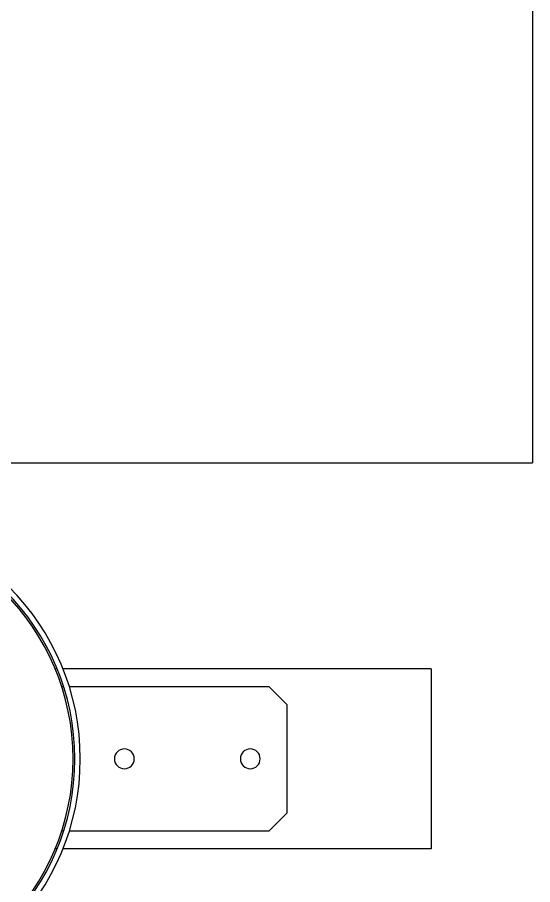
# Model space of a CAD drawing. Header units: millimetres. Extents: x 163705 to 1616509, y 81827 to 302547.
# Drawn here: x 598864.8 to 599151.3, y 147680.3 to 148162.6 of the extents above; entities that cross this region are included whole.
import ezdxf

# ---------------------------------------------------------------- set-up
doc = ezdxf.new("R2010")
doc.units = ezdxf.units.MM
doc.header["$LTSCALE"] = 10

# ---------------------------------------------------------------- blocks, each defined once
blk = doc.blocks.new('11')
at = {"lineweight": 25}
for p, q in [((1704.49, -1647.68), (1704.49, -2101.08)), ((1818.99, -1867.49), (1818.99, -1866.4)), ((1818.99, -2075.32), (1818.99, -1870.72)), ((1828.99, -1871.11), (1828.99, -1870.06)), ((1908.99, -1870.06), (1908.99, -1871.11)), ((1918.99, -1867.49), (1918.99, -1866.4)), ((1918.99, -2075.32), (1918.99, -1870.72)), ((1828.99, -1985.32), (1828.99, -1874.26)), ((1908.99, -1874.26), (1908.99, -1985.32)), ((1838.99, -1995.32), (1828.99, -1985.32)), ((1908.99, -1985.32), (1898.99, -1995.32)), ((1898.99, -1995.32), (1838.99, -1995.32)), ((1818.99, -2075.32), (1823.99, -2075.32)), ((1823.99, -2075.32), (1913.99, -2075.32)), ((1913.99, -2075.32), (1918.99, -2075.32)), ((1704.49, -2101.08), (1704.49, -2102.57)), ((1704.49, -2102.57), (1704.49, -2131.76)), ((1014.49, -2131.76), (1704.49, -2131.76)), ((1014.49, -2131.8), (1704.49, -2131.8)), ((1704.49, -2131.76), (1704.49, -2131.8))]:
    blk.add_line(p, q, dxfattribs=at)
for centre, radius in [((1868.99, -1745.32), 135), ((1868.99, -1745.32), 132), ((1868.99, -1745.32), 131), ((1868.99, -1904.82), 5.5), ((1868.99, -1974.82), 5.5)]:
    blk.add_circle(centre, radius, dxfattribs=at)

msp = doc.modelspace()

# ---------------------------------------------------------------- block references
at = {"xscale": -1, "rotation": 89.99999999999993}
msp.add_blockref('11', (597019.46, 149619.282), dxfattribs=at)

doc.saveas('drawing.dxf')
